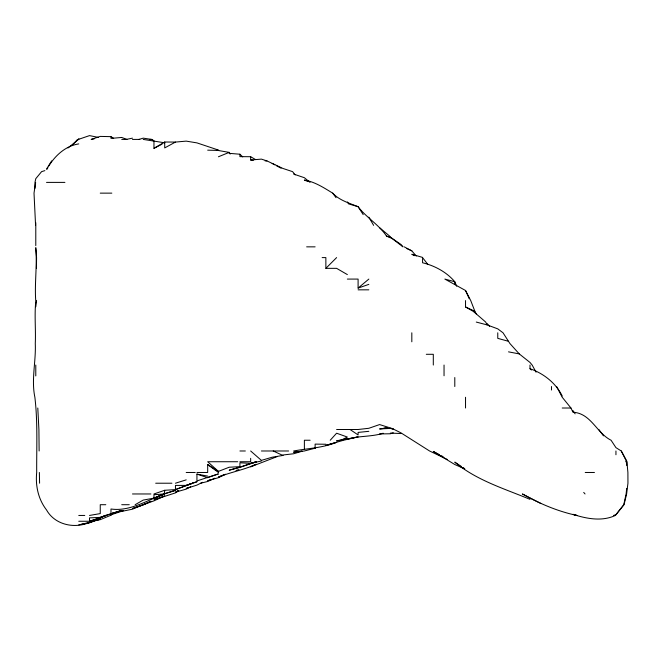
<?xml version="1.0" encoding="UTF-8"?>
<svg xmlns="http://www.w3.org/2000/svg" width="661" height="661" viewBox="0 0 661 661"><rect width="100%" height="100%" fill="white"/><g stroke="black" fill="none" stroke-linecap="round" stroke-linejoin="round"><path stroke-width="0.99" d="M36.438 268.341L36.57 257.6L35.785 247.321M35.496 184.345L35.587 182.395L34.017 193.136L35.578 225.368M135.125 504.707L143.222 500.088L153.963 498.13L164.333 493.965L164.713 490.288L175.454 489.611L192.508 483.216L175.454 489.611L175.454 485.414L186.195 485.405L196.937 481.811M626.694 488.413L626.124 493.965L623.753 504.707L615.945 514.63L613.59 515.448M35.785 306.77L36.562 300.573M46.989 169.274L47.922 167.597M48.848 165.928C55.45 155.302 65.811 145.817 78.758 143.908M46.526 169.076L51.641 160.904M72.76 144.792L77.502 139.413M330.219 440.243L336.606 433.211L347.356 437.053L341.051 440.243L336.606 440.837L347.356 438.64L341.051 440.243M322.147 257.6L325.865 257.6L325.865 268.341L336.606 257.6M347.356 279.082L358.097 279.082L358.097 288.097L368.838 279.082M68.017 147.957L78.519 139.413M112.527 514.043L110.99 515.208L100.249 519.662L93.408 520.761M178.759 490.52L175.454 492.899L153.963 499.79L164.713 495.94L153.963 500.856L132.473 508.549L143.222 504.946L151.154 501.253M177.933 490.553L175.454 492.172L186.195 489.132L190.674 486.67M138.967 139.413L143.222 138.149L151.65 139.413L153.963 140.719L153.963 148.328L164.713 142.008L175.454 142.074L186.195 141.124L196.937 142.883L218.725 150.163M123.384 510.697L110.99 514.82M175.454 142.074L164.713 147.915L164.713 142.008M202.588 482.299L196.937 485.108L186.195 488.496L187.988 487.611M153.963 148.328L162.019 144.181M256.03 464.336C244 469.839 230.739 472.161 218.427 477.085L223.798 474.788M225.591 474.218L218.427 477.68L207.686 480.754L210.372 479.696M256.03 464.278L250.659 466.831L277.521 456.454M214.85 478.184L207.686 481.481L200.663 483.216M149.485 501.939L132.473 509.193L121.731 511.374M163.721 493.965L153.963 498.13L153.963 494.717L164.333 493.965M218.427 156.773L229.169 152.385L230.177 154.087M383.165 433.228C371.713 436.938 359.03 435.706 347.356 439.102L358.097 436.904L343.563 440.243L325.865 445.374L336.606 442.325C322.75 447.935 308.092 448.34 293.633 450.984M153.963 498.262L164.713 493.965C147.304 500.055 130.093 511.763 110.99 509.003L110.99 513.771L121.731 510.895M256.137 461.733L240.893 466.823M186.195 485.405L191.426 483.53M207.686 476.102L196.937 474.102L196.937 480.927L218.427 473.904L207.686 477.597M358.097 288.097L368.838 284.37M120.839 510.631L110.99 514.027L121.731 510.606L105.289 515.448L89.508 522.157L106.214 515.448L100.249 517.381L89.508 517.877L89.508 521.273L78.758 521.248M120.839 510.722L100.249 517.381M78.758 139.273L89.508 135.612L98.291 137.381M153.963 493.965L164.713 490.288M393.262 432.773L390.329 433.773L379.588 433.922M192.293 483.216L196.937 481.646M164.713 493.817L175.454 490.355L164.713 493.61M175.454 483.216L186.195 479.861M110.99 513.771L120.756 510.713M44.882 170.621L41.585 171.645L35.785 178.677L34.967 182.395L35.025 188.253M302.011 451.265L293.633 453.76L282.891 455.008L282.891 455.446L272.142 457.222L261.401 460.378L250.659 450.984M236.01 470.467L238.943 469.607M239.918 467.129L229.169 470.194L239.918 467.36L256.509 461.733L250.659 463.344L239.918 462.791L239.918 466.658L229.169 467.236L218.427 471.392L207.686 464.576L207.686 472.475L196.937 472.475M261.401 461.014L250.659 463.344M315.123 448.199L304.349 450.984L293.633 452.314L302.011 451.116M81.691 524.173L89.508 522.438C74.412 528.998 54.888 524.884 46.526 509.945C38.28 499.295 35.33 485.736 36.694 472.475C36.545 447.381 37.826 422.247 34.876 397.269C31.158 379.588 36.066 361.484 35.281 343.546C35.901 329.492 34.339 315.396 35.785 301.391C34.413 283.759 37.28 266.11 35.785 248.486M132.473 138.157L126.276 139.413L121.731 139.413M95.366 520.207L100.249 519.216L89.508 522.62L100.249 518.158L89.508 522.826L78.758 524.817M94.184 138.868L91.152 139.413L100.249 136.406L110.99 136.653L113.593 138.314M89.508 515.448L100.249 513.597L100.249 504.707L105.801 504.707M383.496 428.353L385.446 428.055M383.496 428.402L387.396 427.989L379.588 428.956L390.329 428.402L393.295 428.873L379.588 424.569L368.838 428.287L358.097 429.501L336.606 429.501M368.838 431.327L358.097 432.41L358.097 434.955L350.074 429.501M216.411 150.163L229.169 152.385L229.169 153.344L239.918 154.22L239.918 156.64L250.659 156.715L250.659 160.012L261.401 159.119L266.953 160.904L282.891 168.439L292.583 171.645L295.178 174.884M132.473 139.413L139.777 139.413M149.774 139.413L151.65 139.413L153.963 141.388M265.102 160.904L266.953 160.904M46.526 182.395L64.918 182.395M100.249 193.136L111.825 193.136M306.646 246.85L315.123 246.85M325.865 268.341L336.606 268.341L347.356 274.596M358.097 289.832L368.838 289.832M426.304 354.296L433.302 354.296L433.302 365.037M562.23 408.011L570.955 408.011L572.971 412.249C590.967 413.166 596.652 433.145 611.078 440.243L615.945 447.646L621.282 450.984L626.694 460.924M310.125 440.243L304.382 440.243L304.382 448.885M239.918 450.984L245.347 450.984M261.401 450.984L288.626 450.984M237.729 461.733L207.686 461.733L218.427 471.392L218.427 472.475L207.686 464.576M239.918 461.733L250.659 461.733L250.659 458.329M625.554 461.733L626.694 461.733L626.694 465.468M186.195 472.475L195.243 472.475M585.225 472.475L594.462 472.475M155.69 483.216L171.91 483.216M132.473 493.965L150.882 493.965M121.731 504.707L129.242 504.707M78.758 515.448L84.773 515.448M325.865 444.25L315.123 444.118L315.123 448.414M207.686 150.163L218.427 150.427M390.329 433.112L401.07 433.517M143.222 139.413L164.713 142.801M250.659 160.012L253.361 160.35M508.507 351.85L519.257 353.908L529.998 362.451L532.155 365.037L536.063 372.201M476.275 322.064L487.025 324.882L497.766 328.856L503.038 332.805L509.92 343.546L519.257 353.908M386.545 236.109L390.329 237.142L401.07 244.529L402.97 246.85L390.329 237.142L390.329 237.786L386.545 236.109C378.778 224.492 366.343 217.609 358.097 206.703C349.297 203.125 339.283 200.333 332.681 193.136C323.791 187.716 314.851 181.808 304.382 180.056L308.158 181.61M508.507 341.307L497.766 338.349L497.766 332.805M422.561 257.41L411.82 254.262L414.273 255.691M390.329 428.303L394.204 429.501L401.07 432.93L429.559 450.984L447.315 459.461M196.937 474.102L207.686 477.729M293.633 174.05L304.382 177.718L310.05 182.395M126.92 139.413L121.731 137.463L110.99 138.389L110.99 136.653M529.998 499.352C504.203 488.595 476.54 480.357 454.793 462.122L461.403 466.501M540.739 503.434L522.397 493.965C539.434 503.558 557.76 511.407 576.929 515.448L572.971 514.341C586.53 518.753 601.948 521.736 615.391 515.448L624.042 504.707L626.62 493.965L627.95 483.216L627.9 472.475L626.917 461.733M529.998 365.037L529.998 368.722C543.565 373.407 555.843 383.066 562.23 395.997M464.642 468.839L454.793 464.526L433.302 451.422L439.573 454.785M406.507 248.453L411.82 250.85L416.273 256.096M273.233 450.984L282.891 455.446M465.534 300.573L465.534 306.96L474.879 311.314L476.275 313.917L485.695 322.064L487.025 324.882M404.226 246.85L411.82 250.85M272.142 163.424L274.836 164.862M276.62 165.828L281.099 168.233M441.358 455.743L443.151 456.701M474.879 311.314L470.739 300.573L465.534 290.501L444.861 279.082L454.793 281.76L456.71 286.246M465.534 306.96L473.136 311.314L476.275 313.917M250.659 156.715L255.46 159.508M463.055 467.591L464.708 468.69M379.588 227.723L389.651 236.109L390.329 237.786M529.998 368.722L531.452 370.011M239.918 154.22L242.711 156.888M487.025 323.485L489.619 326.352M583.713 492.412L585.043 493.965M570.955 408.011L562.23 397.269L556.636 386.52M427.882 264.507L422.561 257.6L422.561 262.772C434.698 265.648 446.778 272.2 454.793 281.76L454.793 284.437M332.681 193.136L336.052 197.689M598.816 429.501L603.46 435.847M572.971 410.597L575.12 413.86M363.211 214.627L358.097 206.703L348.57 203.877L347.356 201.936M368.838 217.155L373.63 225.368M621.282 450.984L626.694 461.733M465.534 290.501L469.236 298.739M37.793 408.011L38.908 429.501L39.131 450.984M39.363 472.475L39.586 483.216M615.945 450.984L615.945 454.751M551.489 386.52L551.489 390.04M465.534 397.269L465.534 408.011M454.793 377.53L454.793 386.52M444.043 365.037L444.043 375.779M411.82 332.805L411.82 341.795M78.758 138.595L78.758 139.413M35.785 222.683L35.785 245.578M35.785 365.037L35.785 375.919M100.249 517.745L89.508 521.273L100.249 517.794"/></g></svg>
